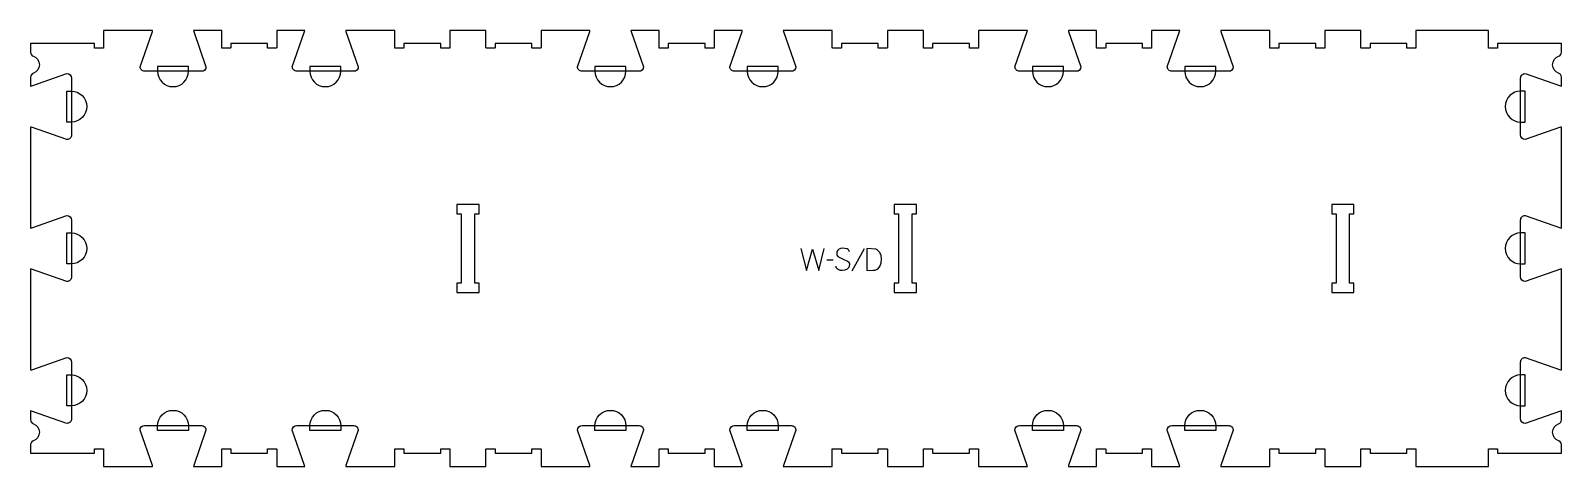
# Model space of a CAD drawing. Header units: millimetres. Extents: x -1055 to 1044, y -299 to 299.
import ezdxf

# ---------------------------------------------------------------- set-up
doc = ezdxf.new("R2010")
doc.units = ezdxf.units.MM
for name, color, linetype, true_color in [('1_ANYTOOL_1MMDEEP_LABELS_S', 2, 'Continuous', 0xffff00), ('3_ANYTOOL_CUTTHROUGH_INSID', 4, 'Continuous', 0x00ffff), ('4_ANYTOOL_CUTTHROUGH_OUTSI', 5, 'Continuous', 0x0000ff), ('5_ANYTOOL_HALF_MILL_9MM_IN', 3, 'Continuous', 0x00ff00)]:
    doc.layers.add(name, color=color, linetype=linetype, true_color=true_color)

msp = doc.modelspace()

# ---------------------------------------------------------------- linework, layer by layer
at = {"layer": '1_ANYTOOL_1MMDEEP_LABELS_S'}
for p, q in [((45.6, -16.1), (36.8, -16.2)), ((88.2, -0.5), (71, -31.2))]:
    msp.add_line(p, q, dxfattribs=at)
for points in [[(1.3, 0), (9, -30), (17.4, -0.9), (25.9, -30), (33.4, 0)], [(67.9, -4.6), (67.7, -3.2), (67.1, -2.1), (66, -1.2), (64.6, -0.6), (58.5, 0.3), (55.5, -0.1), (52.9, -1.5), (51.8, -2.5), (51, -3.7), (50.5, -5.1), (50.4, -6.7), (50.6, -8.3), (51.1, -9.7), (52, -10.8), (59.4, -14.6), (65.4, -17.5), (66.6, -18.5), (67.4, -19.7), (67.8, -21.2), (67.5, -24.7), (66.9, -26.2), (65.9, -27.5), (64.7, -28.5), (61.7, -29.9), (58.4, -30.3), (55.3, -30), (52.4, -28.8), (51.2, -27.9), (50.3, -26.8), (49.8, -25.6), (49.7, -24.1)]]:
    msp.add_lwpolyline(points, dxfattribs=at)
msp.add_lwpolyline([(91.6, 0), (91.6, -30), (100.1, -29.9), (103.2, -29.6), (105.8, -28.6), (107.8, -27.1), (109.4, -24.9), (111.4, -19.8), (112, -14.3), (111.4, -9.7), (109.5, -5.5), (106, -1.7), (103.9, -0.7)], close=True, dxfattribs=at)
at = {"layer": '3_ANYTOOL_CUTTHROUGH_INSID'}
for points in [[(-440.1, 60.3), (-470.6, 60.3), (-470.6, 47.8), (-464.6, 47.8), (-464.6, -47.7), (-470.6, -47.7), (-470.6, -60.2), (-440.1, -60.2), (-440.1, -47.7), (-446.1, -47.7), (-446.1, 47.8), (-440.1, 47.8)], [(159.9, 60.3), (129.4, 60.3), (129.4, 47.8), (135.4, 47.8), (135.4, -47.7), (129.4, -47.7), (129.4, -60.2), (159.9, -60.2), (159.9, -47.7), (153.9, -47.7), (153.9, 47.8), (159.9, 47.8)], [(759.9, 60.3), (729.4, 60.3), (729.4, 47.8), (735.4, 47.8), (735.4, -47.7), (729.4, -47.7), (729.4, -60.2), (759.9, -60.2), (759.9, -47.7), (753.9, -47.7), (753.9, 47.8), (759.9, 47.8)]]:
    msp.add_lwpolyline(points, close=True, dxfattribs=at)
at = {"layer": '4_ANYTOOL_CUTTHROUGH_OUTSI'}
msp.add_lwpolyline([(312, -299.2), (311.8, -297.9), (294.9, -249.5), (295.3, -247.2), (296.7, -245.1), (298.9, -243.7), (301.2, -243.2), (379.2, -243.2, -0.419618), (385.4, -249.6), (368.5, -297.9), (368.3, -299.2), (406.9, -299.2), (406.9, -275.5, -0.414214), (407.1, -275.2), (419.1, -275.2, -0.414214), (419.4, -275.5), (419.4, -281.2), (469.9, -281.2), (469.9, -275.5, -0.414214), (470.1, -275.2), (482.1, -275.2, -0.414214), (482.4, -275.5), (482.4, -299.2), (521, -299.2), (520.7, -297.9), (503.8, -249.5), (504.2, -247.2), (505.6, -245.1), (507.8, -243.7), (510.1, -243.2), (588.1, -243.2, -0.419618), (594.3, -249.6), (577.4, -297.9), (577.2, -299.2), (644.4, -299.2), (644.4, -275.5, -0.414214), (644.6, -275.2), (656.6, -275.2, -0.414214), (656.9, -275.5), (656.9, -281.2), (707.4, -281.2), (707.4, -275.5, -0.414214), (707.6, -275.2), (719.6, -275.2, -0.414214), (719.9, -275.5), (719.9, -299.2), (769.4, -299.2), (769.4, -275.5, -0.414214), (769.6, -275.2), (781.6, -275.2, -0.414214), (781.9, -275.5), (781.9, -281.2), (832.4, -281.2), (832.4, -275.5, -0.414214), (832.6, -275.2), (844.6, -275.2, -0.414214), (844.9, -275.5), (844.9, -299.2), (944.4, -299.2), (944.4, -275.5, -0.414214), (944.6, -275.2), (956.6, -275.2, -0.414214), (956.9, -275.5), (956.9, -281.2), (1044.4, -281.2), (1044.4, -269.3, 0.317837), (1040.5, -263.9, -0.707107), (1040.5, -240.8, 0.317837), (1044.4, -235.4), (1044.4, -223), (1043, -223.2), (994.6, -240.1), (992.3, -239.7), (990.2, -238.3), (988.8, -236.2), (988.4, -233.9), (988.4, -155.9, -0.419618), (994.7, -149.7), (1043, -166.6), (1044.4, -166.8), (1044.4, -28.1), (1043, -28.3), (994.6, -45.2), (992.3, -44.8), (990.2, -43.4), (988.8, -41.3), (988.4, -39), (988.4, 39, -0.419618), (994.7, 45.2), (1043, 28.3), (1044.4, 28.1), (1044.4, 166.8), (1043, 166.6), (994.6, 149.7), (992.3, 150.1), (990.2, 151.5), (988.8, 153.6), (988.4, 155.9), (988.4, 233.9, -0.419618), (994.7, 240.1), (1043, 223.2), (1044.4, 223), (1044.4, 235.4, 0.317837), (1040.5, 240.8, -0.707107), (1040.5, 263.9, 0.317837), (1044.4, 269.3), (1044.4, 281.3), (956.9, 281.3), (956.9, 275.5, -0.414214), (956.6, 275.3), (944.6, 275.3, -0.414214), (944.4, 275.5), (944.4, 299.2), (844.9, 299.2), (844.9, 275.5, -0.414214), (844.6, 275.3), (832.6, 275.3, -0.414214), (832.4, 275.5), (832.4, 281.3), (781.9, 281.3), (781.9, 275.5, -0.414214), (781.6, 275.3), (769.6, 275.3, -0.414214), (769.4, 275.5), (769.4, 299.2), (719.9, 299.2), (719.9, 275.5, -0.414214), (719.6, 275.3), (707.6, 275.3, -0.414214), (707.4, 275.5), (707.4, 281.3), (656.9, 281.3), (656.9, 275.5, -0.414214), (656.6, 275.3), (644.6, 275.3, -0.414214), (644.4, 275.5), (644.4, 299.2), (577.2, 299.2), (577.4, 297.9), (594.3, 249.5), (593.9, 247.2), (592.5, 245.1), (590.4, 243.7), (588.1, 243.3), (510.1, 243.3, -0.419618), (503.8, 249.6), (520.7, 297.9), (521, 299.2), (482.4, 299.2), (482.4, 275.5, -0.414214), (482.1, 275.3), (470.1, 275.3, -0.414214), (469.9, 275.5), (469.9, 281.3), (419.4, 281.3), (419.4, 275.5, -0.414214), (419.1, 275.3), (407.1, 275.3, -0.414214), (406.9, 275.5), (406.9, 299.2), (368.3, 299.2), (368.5, 297.9), (385.4, 249.5), (385, 247.2), (383.6, 245.1), (381.5, 243.7), (379.2, 243.3), (301.2, 243.3, -0.419618), (294.9, 249.6), (311.8, 297.9), (312, 299.2), (244.9, 299.2), (244.9, 275.5, -0.414214), (244.6, 275.3), (232.6, 275.3, -0.414214), (232.4, 275.5), (232.4, 281.3), (181.9, 281.3), (181.9, 275.5, -0.414214), (181.6, 275.3), (169.6, 275.3, -0.414214), (169.4, 275.5), (169.4, 299.2), (119.9, 299.2), (119.9, 275.5, -0.414214), (119.6, 275.3), (107.6, 275.3, -0.414214), (107.4, 275.5), (107.4, 281.3), (56.9, 281.3), (56.9, 275.5, -0.414214), (56.6, 275.3), (44.6, 275.3, -0.414214), (44.4, 275.5), (44.4, 299.2), (-22.8, 299.2), (-22.6, 297.9), (-5.7, 249.5), (-6.1, 247.2), (-7.5, 245.1), (-9.6, 243.7), (-11.9, 243.3), (-89.9, 243.3, -0.419618), (-96.2, 249.6), (-79.3, 297.9), (-79, 299.2), (-117.6, 299.2), (-117.6, 275.5, -0.414214), (-117.9, 275.3), (-129.9, 275.3, -0.414214), (-130.1, 275.5), (-130.1, 281.3), (-180.6, 281.3), (-180.6, 275.5, -0.414214), (-180.9, 275.3), (-192.9, 275.3, -0.414214), (-193.1, 275.5), (-193.1, 299.2), (-231.7, 299.2), (-231.5, 297.9), (-214.6, 249.5), (-215, 247.2), (-216.4, 245.1), (-218.5, 243.7), (-220.8, 243.3), (-298.8, 243.3, -0.419618), (-305.1, 249.6), (-288.2, 297.9), (-288, 299.2), (-355.1, 299.2), (-355.1, 275.5, -0.414214), (-355.4, 275.3), (-367.4, 275.3, -0.414214), (-367.6, 275.5), (-367.6, 281.3), (-418.1, 281.3), (-418.1, 275.5, -0.414214), (-418.4, 275.3), (-430.4, 275.3, -0.414214), (-430.6, 275.5), (-430.6, 299.2), (-480.1, 299.2), (-480.1, 275.5, -0.414214), (-480.4, 275.3), (-492.4, 275.3, -0.414214), (-492.6, 275.5), (-492.6, 281.3), (-543.1, 281.3), (-543.1, 275.5, -0.414214), (-543.4, 275.3), (-555.4, 275.3, -0.414214), (-555.6, 275.5), (-555.6, 299.2), (-622.8, 299.2), (-622.6, 297.9), (-605.7, 249.5), (-606.1, 247.2), (-607.5, 245.1), (-609.6, 243.7), (-611.9, 243.3), (-689.9, 243.3, -0.419618), (-696.2, 249.6), (-679.3, 297.9), (-679, 299.2), (-717.6, 299.2), (-717.6, 275.5, -0.414214), (-717.9, 275.3), (-729.9, 275.3, -0.414214), (-730.1, 275.5), (-730.1, 281.3), (-780.6, 281.3), (-780.6, 275.5, -0.414214), (-780.9, 275.3), (-792.9, 275.3, -0.414214), (-793.1, 275.5), (-793.1, 299.2), (-831.7, 299.2), (-831.5, 297.9), (-814.6, 249.5), (-815, 247.2), (-816.4, 245.1), (-818.5, 243.7), (-820.8, 243.3), (-898.8, 243.3, -0.419618), (-905.1, 249.6), (-888.2, 297.9), (-888, 299.2), (-955.1, 299.2), (-955.1, 275.5, -0.414214), (-955.4, 275.3), (-967.4, 275.3, -0.414214), (-967.6, 275.5), (-967.6, 281.3), (-1055.1, 281.3), (-1055.1, 269.3, 0.317837), (-1051.3, 263.9, -0.707107), (-1051.3, 240.8, 0.317837), (-1055.1, 235.4), (-1055.1, 223), (-1053.7, 223.2), (-1005.4, 240.2), (-1003.1, 239.7), (-1001, 238.3), (-999.6, 236.2), (-999.1, 233.9), (-999.1, 155.9, -0.419618), (-1005.5, 149.7), (-1053.8, 166.6), (-1055.1, 166.8), (-1055.1, 28.1), (-1053.7, 28.3), (-1005.4, 45.3), (-1003.1, 44.8), (-1001, 43.4), (-999.6, 41.3), (-999.1, 39), (-999.1, -39, -0.419618), (-1005.5, -45.2), (-1053.8, -28.3), (-1055.1, -28.1), (-1055.1, -166.8), (-1053.7, -166.6), (-1005.4, -149.6), (-1003.1, -150.1), (-1001, -151.5), (-999.6, -153.6), (-999.1, -155.9), (-999.1, -233.9, -0.419618), (-1005.5, -240.1), (-1053.8, -223.2), (-1055.1, -223), (-1055.1, -235.4, 0.317837), (-1051.3, -240.8, -0.707107), (-1051.3, -263.9, 0.317837), (-1055.1, -269.3), (-1055.1, -281.2), (-967.6, -281.2), (-967.6, -275.5, -0.414214), (-967.4, -275.2), (-955.4, -275.2, -0.414214), (-955.1, -275.5), (-955.1, -299.2), (-888, -299.2), (-888.2, -297.9), (-905.1, -249.5), (-904.7, -247.2), (-903.3, -245.1), (-901.1, -243.7), (-898.8, -243.2), (-820.8, -243.2, -0.419618), (-814.6, -249.6), (-831.5, -297.9), (-831.7, -299.2), (-793.1, -299.2), (-793.1, -275.5, -0.414214), (-792.9, -275.2), (-780.9, -275.2, -0.414214), (-780.6, -275.5), (-780.6, -281.2), (-730.1, -281.2), (-730.1, -275.5, -0.414214), (-729.9, -275.2), (-717.9, -275.2, -0.414214), (-717.6, -275.5), (-717.6, -299.2), (-679, -299.2), (-679.3, -297.9), (-696.2, -249.5), (-695.8, -247.2), (-694.4, -245.1), (-692.2, -243.7), (-689.9, -243.2), (-611.9, -243.2, -0.419618), (-605.7, -249.6), (-622.6, -297.9), (-622.8, -299.2), (-555.6, -299.2), (-555.6, -275.5, -0.414214), (-555.4, -275.2), (-543.4, -275.2, -0.414214), (-543.1, -275.5), (-543.1, -281.2), (-492.6, -281.2), (-492.6, -275.5, -0.414214), (-492.4, -275.2), (-480.4, -275.2, -0.414214), (-480.1, -275.5), (-480.1, -299.2), (-430.6, -299.2), (-430.6, -275.5, -0.414214), (-430.4, -275.2), (-418.4, -275.2, -0.414214), (-418.1, -275.5), (-418.1, -281.2), (-367.6, -281.2), (-367.6, -275.5, -0.414214), (-367.4, -275.2), (-355.4, -275.2, -0.414214), (-355.1, -275.5), (-355.1, -299.2), (-288, -299.2), (-288.2, -297.9), (-305.1, -249.5), (-304.7, -247.2), (-303.3, -245.1), (-301.1, -243.7), (-298.8, -243.2), (-220.8, -243.2, -0.419618), (-214.6, -249.6), (-231.5, -297.9), (-231.7, -299.2), (-193.1, -299.2), (-193.1, -275.5, -0.414214), (-192.9, -275.2), (-180.9, -275.2, -0.414214), (-180.6, -275.5), (-180.6, -281.2), (-130.1, -281.2), (-130.1, -275.5, -0.414214), (-129.9, -275.2), (-117.9, -275.2, -0.414214), (-117.6, -275.5), (-117.6, -299.2), (-79, -299.2), (-79.3, -297.9), (-96.2, -249.5), (-95.8, -247.2), (-94.4, -245.1), (-92.2, -243.7), (-89.9, -243.2), (-11.9, -243.2, -0.419618), (-5.7, -249.6), (-22.6, -297.9), (-22.8, -299.2), (44.4, -299.2), (44.4, -275.5, -0.414214), (44.6, -275.2), (56.6, -275.2, -0.414214), (56.9, -275.5), (56.9, -281.2), (107.4, -281.2), (107.4, -275.5, -0.414214), (107.6, -275.2), (119.6, -275.2, -0.414214), (119.9, -275.5), (119.9, -299.2), (169.4, -299.2), (169.4, -275.5, -0.414214), (169.6, -275.2), (181.6, -275.2, -0.414214), (181.9, -275.5), (181.9, -281.2), (232.4, -281.2), (232.4, -275.5, -0.414214), (232.6, -275.2), (244.6, -275.2, -0.414214), (244.9, -275.5), (244.9, -299.2)], format="xyb", close=True, dxfattribs=at)
at = {"layer": '5_ANYTOOL_HALF_MILL_9MM_IN'}
for points in [[(-881.1, 243.5, 1), (-838.6, 243.5), (-838.6, 249.8), (-881.1, 249.8)], [(-672.2, 243.5, 1), (-629.7, 243.5), (-629.7, 249.8), (-672.2, 249.8)], [(-281.1, 243.5, 1), (-238.6, 243.5), (-238.6, 249.8), (-281.1, 249.8)], [(-72.2, 243.5, 1), (-29.7, 243.5), (-29.7, 249.8), (-72.2, 249.8)], [(318.9, 243.5, 1), (361.4, 243.5), (361.4, 249.8), (318.9, 249.8)], [(527.8, 243.5, 1), (570.3, 243.5), (570.3, 249.8), (527.8, 249.8)], [(-999.4, 216.2, -1), (-999.4, 173.7), (-1005.6, 173.7), (-1005.6, 216.2)], [(988.6, 216.2, 1), (988.6, 173.7), (994.9, 173.7), (994.9, 216.2)], [(-999.4, 21.3, -1), (-999.4, -21.2), (-1005.6, -21.2), (-1005.6, 21.3)], [(988.6, 21.3, 1), (988.6, -21.2), (994.9, -21.2), (994.9, 21.3)], [(-999.4, -173.6, -1), (-999.4, -216.1), (-1005.6, -216.1), (-1005.6, -173.6)], [(988.6, -173.6, 1), (988.6, -216.1), (994.9, -216.1), (994.9, -173.6)], [(-881.1, -243.5, -1), (-838.6, -243.5), (-838.6, -249.7), (-881.1, -249.7)], [(-672.2, -243.5, -1), (-629.7, -243.5), (-629.7, -249.7), (-672.2, -249.7)], [(-281.1, -243.5, -1), (-238.6, -243.5), (-238.6, -249.7), (-281.1, -249.7)], [(-72.2, -243.5, -1), (-29.7, -243.5), (-29.7, -249.7), (-72.2, -249.7)], [(318.9, -243.5, -1), (361.4, -243.5), (361.4, -249.7), (318.9, -249.7)], [(527.8, -243.5, -1), (570.3, -243.5), (570.3, -249.7), (527.8, -249.7)]]:
    msp.add_lwpolyline(points, format="xyb", close=True, dxfattribs=at)

doc.saveas('drawing.dxf')
